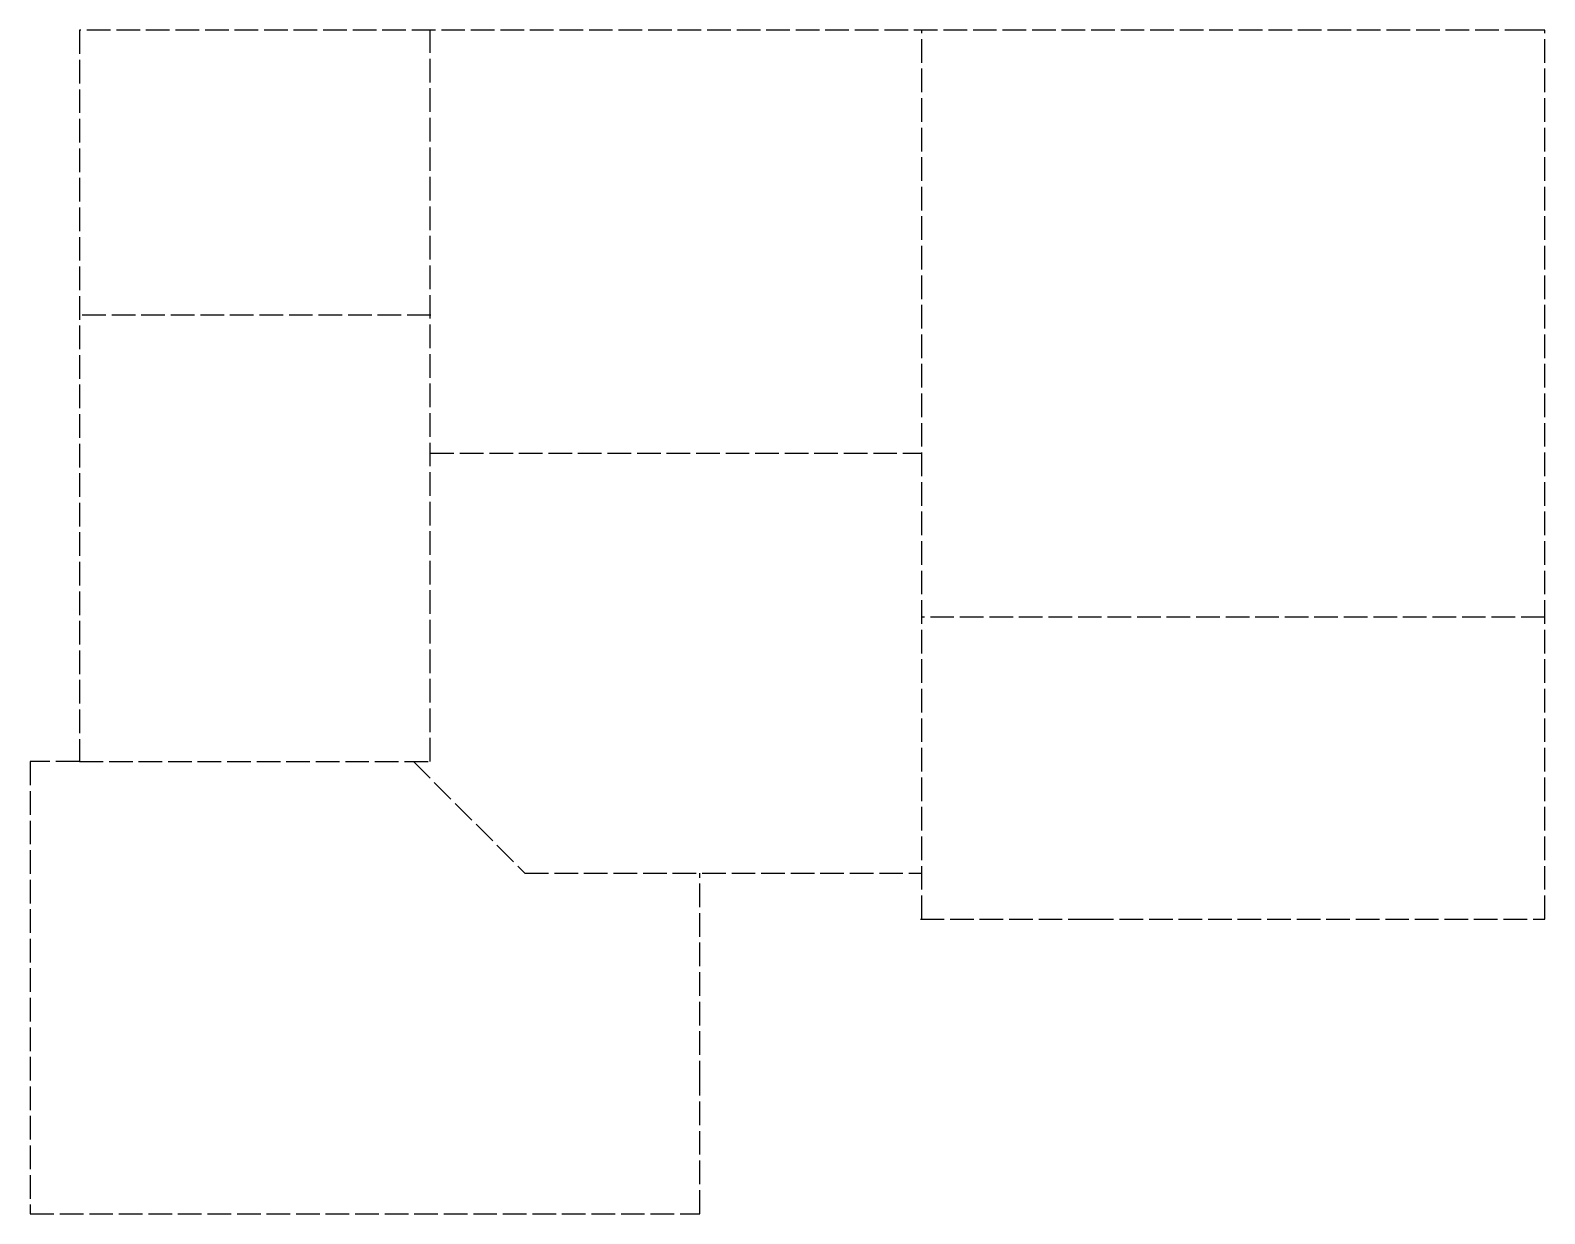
# Model space of a CAD drawing. Header units: millimetres. Extents: x -37331 to 3514287431, y -97281 to -32589.
# Drawn here: x 3514275895 to 3514287431, y -67360 to -58343 of the extents above.
import ezdxf

# ---------------------------------------------------------------- set-up
doc = ezdxf.new("R2010")
doc.units = ezdxf.units.MM
doc.header["$LTSCALE"] = 15
doc.linetypes.add('ACAD_ISO02W100', pattern=[15, 12, -3])
doc.layers.add('GRID LINE', color=150, linetype='ACAD_ISO02W100')

msp = doc.modelspace()

# ---------------------------------------------------------------- linework, layer by layer
at = {"layer": 'GRID LINE'}
for p, q in [((3514282685.348, -65115.65), (3514282685.348, -58343.275)), ((3514278945.265, -60514.881), (3514276269.511, -60514.881)), ((3514278941.719, -61564.881), (3514282685.348, -61564.881)), ((3514287430.711, -62815.65), (3514282685.348, -62815.65))]:
    msp.add_line(p, q, dxfattribs=at)
for points in [[(3514282675.977, -65115.65), (3514283966.719, -65115.65), (3514287430.711, -65115.65), (3514287430.711, -58343.275), (3514287305.711, -58343.275), (3514276269.511, -58343.275), (3514276269.511, -63915.266), (3514275894.511, -63915.266), (3514275894.511, -67359.881), (3514280994.511, -67359.881), (3514280994.511, -66374.664), (3514280994.511, -64764.881)], [(3514276269.511, -63915.266), (3514278941.719, -63915.266), (3514278941.719, -58343.275)], [(3514278812.734, -63915.266), (3514279662.35, -64764.881), (3514282685.348, -64764.881)]]:
    msp.add_lwpolyline(points, dxfattribs=at)

doc.saveas('drawing.dxf')
